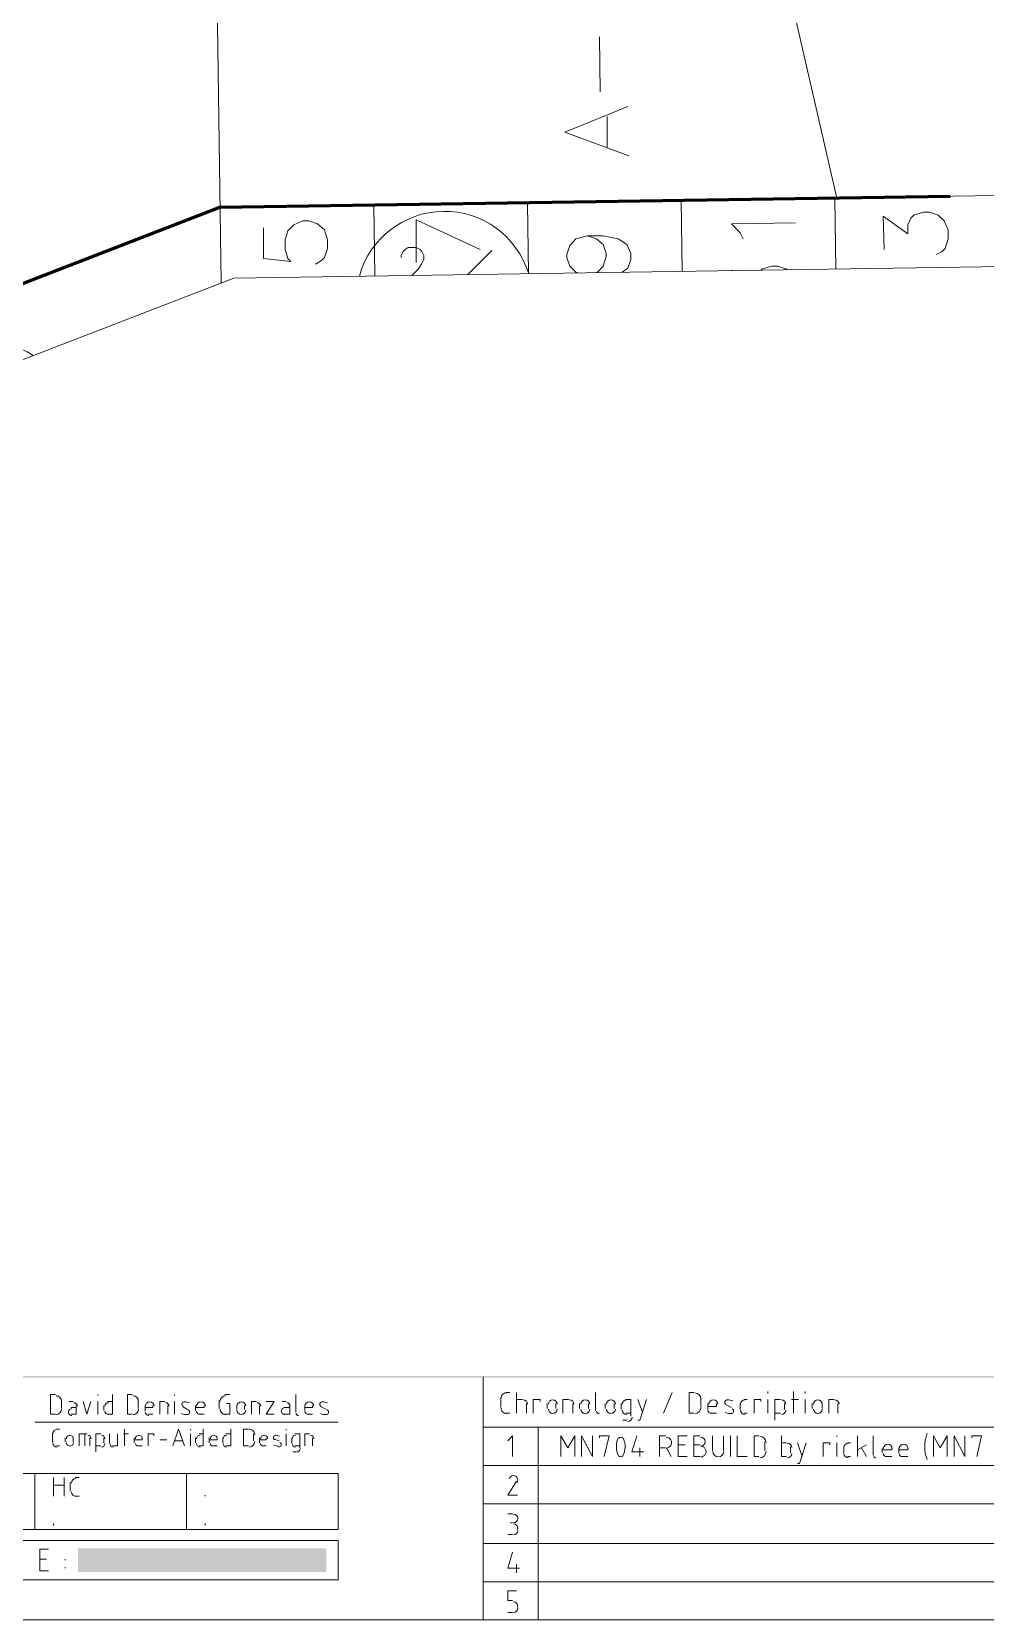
# Model space of a CAD drawing. Header units: millimetres. Extents: x 0.09 to 0.957, y 0.015 to 0.727.
# Drawn here: x 0.6194 to 0.7216, y 0.0151 to 0.1853 of the extents above; entities that cross this region are included whole.
import ezdxf

# ---------------------------------------------------------------- set-up
doc = ezdxf.new("R2010")
doc.units = ezdxf.units.MM
for name, color, linetype in [('PDF_0', 7, 'Continuous'), ('PDF_s48$BOUNDARY-NODE', 3, 'Continuous'), ('PDF_s48$HCOUNT', 1, 'Continuous'), ('PDF_s48$Symbols-EndOfLine', 7, 'Continuous')]:
    doc.layers.add(name, color=color, linetype=linetype)
doc.layers.add('PDF_s48$LOTS', color=254, linetype='Continuous', true_color=0xdcdcdc)
doc.layers.add('PDF_s48$SDU', color=157, linetype='Continuous', true_color=0x396472)

msp = doc.modelspace()

# ---------------------------------------------------------------- linework, layer by layer
at = {"layer": 'PDF_0', "lineweight": 0, "const_width": 0.000105595703125}
msp.add_lwpolyline([(0.9565052685546787, 0.7268272021484308), (0.9565052685546787, 0.0151121630859374), (0.0903037158203117, 0.0151121630859374), (0.0903037158203117, 0.7268272021484308)], close=True, dxfattribs=at)
at = {"layer": 'PDF_0', "lineweight": 9}
for points in [[(0.6175958593749943, 0.7194883007812435), (0.667225839843744, 0.5033338964843704), (0.7941518749999928, 0.5325839062499951), (0.8687024414062419, 0.5623618945312449), (0.9358613085937413, 0.2986894238281223), (0.9430418164062412, 0.2708121582031225), (0.8769389062499918, 0.2540224414062476), (0.8742990136718669, 0.2082995019531231), (0.8273089257812424, 0.1986902929687482), (0.8367069433593673, 0.1618373925781235), (0.6410381054687441, 0.1588807128906235), (0.5803205761718697, 0.1354384667968738)], [(0.6677538183593689, 0.0411415039062496), (0.6677538183593689, 0.0150593652343749)], [(0.6219252832031194, 0.0392407812499996), (0.6213973046874944, 0.0392407812499996), (0.6213973046874944, 0.0371288671874996), (0.6219252832031194, 0.0371288671874996)], [(0.6264658984374943, 0.0391351855468747), (0.6264658984374943, 0.0392407812499996)], [(0.6280498339843693, 0.0392407812499996), (0.6280498339843693, 0.0371288671874996), (0.6275218554687442, 0.0371288671874996)], [(0.6301617480468692, 0.0392407812499996), (0.6296337695312442, 0.0392407812499996), (0.6296337695312442, 0.0371288671874996), (0.6301617480468692, 0.0371288671874996)], [(0.6347023632812442, 0.0391351855468747), (0.6347023632812442, 0.0392407812499996)], [(0.6400877441406191, 0.0392407812499996), (0.6406157226562442, 0.0392407812499996)], [(0.647690634765619, 0.0373400585937497), (0.647690634765619, 0.0392407812499996)], [(0.6701825195312439, 0.0394519726562497), (0.6706049023437438, 0.0394519726562497)], [(0.6713440722656189, 0.0372344628906247), (0.6713440722656189, 0.0394519726562497)], [(0.6797917285156188, 0.0375512499999997), (0.6797917285156188, 0.0394519726562497)], [(0.6870778320312438, 0.0372344628906247), (0.6880281933593687, 0.0394519726562497)], [(0.6903512988281186, 0.0394519726562497), (0.6898233203124936, 0.0394519726562497), (0.6898233203124936, 0.0372344628906247), (0.6903512988281186, 0.0372344628906247)], [(0.6982709765624936, 0.0393463769531246), (0.6982709765624936, 0.0395575683593746)], [(0.7010164648437436, 0.0372344628906247), (0.7010164648437436, 0.0395575683593746)], [(0.7022836132812436, 0.0393463769531246), (0.7022836132812436, 0.0395575683593746)], [(0.6225588574218693, 0.0377624414062496), (0.6225588574218693, 0.0386072070312497)], [(0.6234036230468692, 0.0385016113281247), (0.6238260058593692, 0.0385016113281247)], [(0.6241427929687444, 0.0380792285156246), (0.6241427929687444, 0.0371288671874996), (0.6236148144531193, 0.0371288671874996)], [(0.6236148144531193, 0.0378680371093747), (0.6241427929687444, 0.0378680371093747)], [(0.6248819628906193, 0.0385016113281247), (0.6253043457031193, 0.0371288671874996), (0.6257267285156193, 0.0385016113281247)], [(0.6264658984374943, 0.0371288671874996), (0.6264658984374943, 0.0385016113281247)], [(0.6270994726562443, 0.0375512499999997), (0.6270994726562443, 0.0380792285156246)], [(0.6275218554687442, 0.0385016113281247), (0.6280498339843693, 0.0385016113281247)], [(0.6307953222656192, 0.0377624414062496), (0.6307953222656192, 0.0386072070312497)], [(0.6315344921874942, 0.0374456542968746), (0.6315344921874942, 0.0380792285156246)], [(0.6323792578124942, 0.0380792285156246), (0.6323792578124942, 0.0378680371093747), (0.6315344921874942, 0.0378680371093747)], [(0.6331184277343693, 0.0371288671874996), (0.6331184277343693, 0.0385016113281247), (0.6336464062499942, 0.0385016113281247)], [(0.6339631933593691, 0.0380792285156246), (0.6339631933593691, 0.0371288671874996)], [(0.6347023632812442, 0.0371288671874996), (0.6347023632812442, 0.0385016113281247)], [(0.6355471289062442, 0.0379736328124997), (0.6360751074218692, 0.0376568457031247)], [(0.6369198730468691, 0.0375512499999997), (0.6369198730468691, 0.0380792285156246)], [(0.6378702343749941, 0.0380792285156246), (0.6378702343749941, 0.0378680371093747), (0.6369198730468691, 0.0378680371093747)], [(0.6394541699218692, 0.0377624414062496), (0.6394541699218692, 0.0386072070312497)], [(0.6402989355468691, 0.0382904199218747), (0.6406157226562442, 0.0382904199218747), (0.6406157226562442, 0.0371288671874996), (0.6400877441406191, 0.0371288671874996)], [(0.6413548925781191, 0.0376568457031247), (0.6413548925781191, 0.0380792285156246)], [(0.6421996582031192, 0.0380792285156246), (0.6421996582031192, 0.0376568457031247)], [(0.642938828124994, 0.0371288671874996), (0.642938828124994, 0.0385016113281247), (0.6434668066406191, 0.0385016113281247)], [(0.643783593749994, 0.0380792285156246), (0.643783593749994, 0.0371288671874996)], [(0.6445227636718692, 0.0385016113281247), (0.645367529296869, 0.0385016113281247), (0.6445227636718692, 0.0371288671874996), (0.645367529296869, 0.0371288671874996)], [(0.646212294921869, 0.0385016113281247), (0.646634677734369, 0.0385016113281247)], [(0.6470570605468691, 0.0380792285156246), (0.6470570605468691, 0.0371288671874996), (0.6464234863281191, 0.0371288671874996)], [(0.6464234863281191, 0.0378680371093747), (0.6470570605468691, 0.0378680371093747)], [(0.648640996093744, 0.0375512499999997), (0.648640996093744, 0.0380792285156246)], [(0.6494857617187441, 0.0380792285156246), (0.6494857617187441, 0.0378680371093747), (0.648640996093744, 0.0378680371093747)], [(0.650330527343744, 0.0379736328124997), (0.650964101562494, 0.0376568457031247)], [(0.6696545410156189, 0.0378680371093747), (0.6696545410156189, 0.0389239941406247)], [(0.6713440722656189, 0.0387128027343746), (0.6719776464843689, 0.0387128027343746)], [(0.6724000292968688, 0.0382904199218747), (0.6724000292968688, 0.0372344628906247)], [(0.6731391992187438, 0.0372344628906247), (0.6731391992187438, 0.0387128027343746), (0.6738783691406188, 0.0387128027343746), (0.6738783691406188, 0.0385016113281247)], [(0.6746175390624938, 0.0377624414062496), (0.6746175390624938, 0.0382904199218747)], [(0.6755679003906188, 0.0382904199218747), (0.6755679003906188, 0.0377624414062496)], [(0.6763070703124939, 0.0372344628906247), (0.6763070703124939, 0.0387128027343746), (0.6769406445312438, 0.0387128027343746)], [(0.6773630273437438, 0.0382904199218747), (0.6773630273437438, 0.0372344628906247)], [(0.6781021972656188, 0.0377624414062496), (0.6781021972656188, 0.0382904199218747)], [(0.6790525585937438, 0.0382904199218747), (0.6790525585937438, 0.0377624414062496)], [(0.6808476855468687, 0.0377624414062496), (0.6808476855468687, 0.0382904199218747)], [(0.6817980468749937, 0.0382904199218747), (0.6817980468749937, 0.0377624414062496)], [(0.6825372167968689, 0.0382904199218747), (0.6825372167968689, 0.0376568457031247)], [(0.6835931738281187, 0.0369176757812497), (0.6835931738281187, 0.0387128027343746), (0.6830651953124938, 0.0387128027343746)], [(0.6843323437499939, 0.0364952929687497), (0.6845435351562437, 0.0364952929687497), (0.6852827050781187, 0.0387128027343746)], [(0.6843323437499939, 0.0387128027343746), (0.6848603222656187, 0.0372344628906247)], [(0.6910904687499937, 0.0379736328124997), (0.6910904687499937, 0.0388183984374997)], [(0.6918296386718688, 0.0376568457031247), (0.6918296386718688, 0.0382904199218747)], [(0.6927799999999937, 0.0382904199218747), (0.6927799999999937, 0.0379736328124997), (0.6918296386718688, 0.0379736328124997)], [(0.6937303613281186, 0.0381848242187497), (0.6943639355468686, 0.0378680371093747)], [(0.6953142968749936, 0.0376568457031247), (0.6953142968749936, 0.0382904199218747)], [(0.6957366796874938, 0.0387128027343746), (0.6960534667968687, 0.0387128027343746)], [(0.6967926367187437, 0.0372344628906247), (0.6967926367187437, 0.0387128027343746), (0.6975318066406186, 0.0387128027343746), (0.6975318066406186, 0.0385016113281247)], [(0.6982709765624936, 0.0372344628906247), (0.6982709765624936, 0.0387128027343746)], [(0.6990101464843687, 0.0364952929687497), (0.6990101464843687, 0.0387128027343746), (0.6996437207031186, 0.0387128027343746)], [(0.7000661035156187, 0.0382904199218747), (0.7000661035156187, 0.0376568457031247)], [(0.7008052734374935, 0.0387128027343746), (0.7015444433593685, 0.0387128027343746)], [(0.7022836132812436, 0.0372344628906247), (0.7022836132812436, 0.0387128027343746)], [(0.7030227832031186, 0.0377624414062496), (0.7030227832031186, 0.0382904199218747)], [(0.7040787402343686, 0.0382904199218747), (0.7040787402343686, 0.0377624414062496)], [(0.7048179101562435, 0.0372344628906247), (0.7048179101562435, 0.0387128027343746), (0.7053458886718686, 0.0387128027343746)], [(0.7057682714843685, 0.0382904199218747), (0.7057682714843685, 0.0372344628906247)], [(0.6323792578124942, 0.0371288671874996), (0.6318512792968694, 0.0371288671874996)], [(0.6378702343749941, 0.0371288671874996), (0.6373422558593691, 0.0371288671874996)], [(0.6494857617187441, 0.0371288671874996), (0.6489577832031191, 0.0371288671874996)], [(0.6706049023437438, 0.0372344628906247), (0.6701825195312439, 0.0372344628906247)], [(0.6827484082031187, 0.0364952929687497), (0.6831707910156188, 0.0364952929687497)], [(0.6830651953124938, 0.0372344628906247), (0.6835931738281187, 0.0372344628906247)], [(0.6927799999999937, 0.0372344628906247), (0.6921464257812437, 0.0372344628906247)], [(0.6960534667968687, 0.0372344628906247), (0.6957366796874938, 0.0372344628906247)], [(0.6996437207031186, 0.0372344628906247), (0.6990101464843687, 0.0372344628906247)], [(0.6216084960937442, 0.0341721874999997), (0.6216084960937442, 0.0351225488281247)], [(0.6220308789062443, 0.0355449316406247), (0.6223476660156193, 0.0355449316406247)], [(0.6229812402343694, 0.0341721874999997), (0.6229812402343694, 0.0345945703124997)], [(0.6238260058593692, 0.0345945703124997), (0.6238260058593692, 0.0341721874999997)], [(0.6244595800781193, 0.0337498046874997), (0.6244595800781193, 0.0350169531249997), (0.6253043457031193, 0.0350169531249997)], [(0.6250931542968693, 0.0337498046874997), (0.6250931542968693, 0.0350169531249997)], [(0.6256211328124942, 0.0345945703124997), (0.6256211328124942, 0.0337498046874997)], [(0.6262547070312442, 0.0331162304687497), (0.6262547070312442, 0.0350169531249997), (0.6267826855468693, 0.0350169531249997)], [(0.6270994726562443, 0.0345945703124997), (0.6270994726562443, 0.0340665917968747)], [(0.6277330468749942, 0.0350169531249997), (0.6277330468749942, 0.0340665917968747)], [(0.6280498339843693, 0.0337498046874997), (0.6285778124999943, 0.0337498046874997), (0.6285778124999943, 0.0350169531249997)], [(0.6292113867187443, 0.0350169531249997), (0.6297393652343694, 0.0350169531249997)], [(0.6293169824218693, 0.0337498046874997), (0.6293169824218693, 0.0355449316406247)], [(0.6303729394531193, 0.0340665917968747), (0.6303729394531193, 0.0345945703124997)], [(0.6312177050781191, 0.0345945703124997), (0.6312177050781191, 0.0343833789062497), (0.6303729394531193, 0.0343833789062497)], [(0.6318512792968694, 0.0337498046874997), (0.6318512792968694, 0.0350169531249997), (0.6324848535156193, 0.0350169531249997), (0.6324848535156193, 0.0348057617187497)], [(0.6331184277343693, 0.0343833789062497), (0.6338575976562442, 0.0343833789062497)], [(0.6344911718749942, 0.0337498046874997), (0.6351247460937443, 0.0355449316406247), (0.6357583203124941, 0.0337498046874997)], [(0.6355471289062442, 0.0342777832031247), (0.6347023632812442, 0.0342777832031247)], [(0.6363918945312442, 0.0354393359374997), (0.6363918945312442, 0.0355449316406247)], [(0.6363918945312442, 0.0337498046874997), (0.6363918945312442, 0.0350169531249997)], [(0.6369198730468691, 0.0340665917968747), (0.6369198730468691, 0.0345945703124997)], [(0.6377646386718692, 0.0355449316406247), (0.6377646386718692, 0.0337498046874997), (0.6373422558593691, 0.0337498046874997)], [(0.6373422558593691, 0.0350169531249997), (0.6377646386718692, 0.0350169531249997)], [(0.6383982128906192, 0.0340665917968747), (0.6383982128906192, 0.0345945703124997)], [(0.6392429785156191, 0.0345945703124997), (0.6392429785156191, 0.0343833789062497), (0.6383982128906192, 0.0343833789062497)], [(0.6398765527343692, 0.0340665917968747), (0.6398765527343692, 0.0345945703124997)], [(0.6407213183593691, 0.0355449316406247), (0.6407213183593691, 0.0337498046874997), (0.6401933398437442, 0.0337498046874997)], [(0.6401933398437442, 0.0350169531249997), (0.6407213183593691, 0.0350169531249997)], [(0.6426220410156191, 0.0355449316406247), (0.6420940624999942, 0.0355449316406247), (0.6420940624999942, 0.0337498046874997), (0.6426220410156191, 0.0337498046874997)], [(0.6431500195312441, 0.0342777832031247), (0.6431500195312441, 0.0350169531249997)], [(0.643783593749994, 0.0340665917968747), (0.643783593749994, 0.0345945703124997)], [(0.6445227636718692, 0.0345945703124997), (0.6445227636718692, 0.0343833789062497), (0.643783593749994, 0.0343833789062497)], [(0.6452619335937441, 0.0344889746093747), (0.645895507812494, 0.0342777832031247)], [(0.646634677734369, 0.0354393359374997), (0.646634677734369, 0.0355449316406247)], [(0.646634677734369, 0.0337498046874997), (0.646634677734369, 0.0350169531249997)], [(0.6472682519531191, 0.0345945703124997), (0.6472682519531191, 0.0340665917968747)], [(0.648113017578119, 0.0335386132812498), (0.648113017578119, 0.0350169531249997), (0.6475850390624941, 0.0350169531249997)], [(0.648640996093744, 0.0337498046874997), (0.648640996093744, 0.0350169531249997), (0.6491689746093691, 0.0350169531249997)], [(0.6494857617187441, 0.0345945703124997), (0.6494857617187441, 0.0337498046874997)], [(0.6709216894531189, 0.0325882519531247), (0.6709216894531189, 0.0348057617187497), (0.6703937109374938, 0.0342777832031247)], [(0.6760958789062438, 0.0325882519531247), (0.6760958789062438, 0.0348057617187497), (0.6768350488281188, 0.0335386132812498), (0.6775742187499939, 0.0348057617187497), (0.6775742187499939, 0.0325882519531247)], [(0.6783133886718689, 0.0325882519531247), (0.6783133886718689, 0.0348057617187497), (0.6794749414062438, 0.0325882519531247), (0.6794749414062438, 0.0348057617187497)], [(0.6807420898437437, 0.0325882519531247), (0.6812700683593688, 0.0348057617187497), (0.6802141113281187, 0.0348057617187497), (0.6802141113281187, 0.0345945703124997)], [(0.6842267480468687, 0.0348057617187497), (0.6836987695312438, 0.0331162304687497), (0.6849659179687438, 0.0331162304687497)], [(0.6866554492187437, 0.0325882519531247), (0.6866554492187437, 0.0348057617187497), (0.6872890234374937, 0.0348057617187497)], [(0.6896121289062437, 0.0325882519531247), (0.6886617675781187, 0.0325882519531247), (0.6886617675781187, 0.0348057617187497), (0.6896121289062437, 0.0348057617187497)], [(0.6909848730468687, 0.0348057617187497), (0.6903512988281186, 0.0348057617187497), (0.6903512988281186, 0.0325882519531247), (0.6909848730468687, 0.0325882519531247)], [(0.6923576171874937, 0.0348057617187497), (0.6923576171874937, 0.0332218261718748)], [(0.6935191699218687, 0.0332218261718748), (0.6935191699218687, 0.0348057617187497)], [(0.6942583398437437, 0.0325882519531247), (0.6942583398437437, 0.0348057617187497)], [(0.6949975097656186, 0.0348057617187497), (0.6949975097656186, 0.0325882519531247), (0.6960534667968687, 0.0325882519531247)], [(0.6973206152343687, 0.0348057617187497), (0.6967926367187437, 0.0348057617187497), (0.6967926367187437, 0.0325882519531247), (0.6973206152343687, 0.0325882519531247)], [(0.6979541894531187, 0.0332218261718748), (0.6979541894531187, 0.0341721874999997)], [(0.6997493164062436, 0.0348057617187497), (0.6997493164062436, 0.0325882519531247), (0.7002772949218686, 0.0325882519531247)], [(0.7002772949218686, 0.0340665917968747), (0.6997493164062436, 0.0340665917968747)], [(0.7014388476562436, 0.0318490820312497), (0.7016500390624936, 0.0318490820312497), (0.7023892089843686, 0.0340665917968747)], [(0.7014388476562436, 0.0340665917968747), (0.7019668261718686, 0.0325882519531247)], [(0.7041843359374936, 0.0325882519531247), (0.7041843359374936, 0.0340665917968747), (0.7049235058593685, 0.0340665917968747), (0.7049235058593685, 0.0338554003906247)], [(0.7056626757812436, 0.0347001660156247), (0.7056626757812436, 0.0348057617187497)], [(0.7056626757812436, 0.0325882519531247), (0.7056626757812436, 0.0340665917968747)], [(0.7068242285156185, 0.0340665917968747), (0.7071410156249937, 0.0340665917968747)], [(0.7078801855468685, 0.0325882519531247), (0.7078801855468685, 0.0348057617187497)], [(0.7095697167968684, 0.0327994433593747), (0.7095697167968684, 0.0348057617187497)], [(0.7160110546874935, 0.0325882519531247), (0.7160110546874935, 0.0348057617187497), (0.7167502246093685, 0.0335386132812498), (0.7174893945312434, 0.0348057617187497), (0.7174893945312434, 0.0325882519531247)], [(0.7182285644531184, 0.0325882519531247), (0.7182285644531184, 0.0348057617187497), (0.7193901171874933, 0.0325882519531247), (0.7193901171874933, 0.0348057617187497)], [(0.7206572656249933, 0.0325882519531247), (0.7211852441406184, 0.0348057617187497), (0.7201292871093684, 0.0348057617187497), (0.7201292871093684, 0.0345945703124997)], [(0.6223476660156193, 0.0337498046874997), (0.6220308789062443, 0.0337498046874997)], [(0.6267826855468693, 0.0337498046874997), (0.6262547070312442, 0.0337498046874997)], [(0.6312177050781191, 0.0337498046874997), (0.6306897265624942, 0.0337498046874997)], [(0.6392429785156191, 0.0337498046874997), (0.6387149999999941, 0.0337498046874997)], [(0.6445227636718692, 0.0337498046874997), (0.644100380859369, 0.0337498046874997)], [(0.6473738476562441, 0.0331162304687497), (0.647690634765619, 0.0331162304687497)], [(0.6475850390624941, 0.0337498046874997), (0.648113017578119, 0.0337498046874997)], [(0.6845435351562437, 0.0335386132812498), (0.6845435351562437, 0.0325882519531247)], [(0.6872890234374937, 0.0335386132812498), (0.6866554492187437, 0.0335386132812498)], [(0.6873946191406187, 0.0335386132812498), (0.6879225976562438, 0.0325882519531247)], [(0.6894009374999936, 0.0338554003906247), (0.6886617675781187, 0.0338554003906247)], [(0.6909848730468687, 0.0338554003906247), (0.6903512988281186, 0.0338554003906247)], [(0.7006996777343686, 0.0330106347656247), (0.7006996777343686, 0.0336442089843747)], [(0.7064018457031186, 0.0330106347656247), (0.7064018457031186, 0.0336442089843747)], [(0.7071410156249937, 0.0325882519531247), (0.7068242285156185, 0.0325882519531247)], [(0.7088305468749935, 0.0338554003906247), (0.7078801855468685, 0.0333274218749997)], [(0.7083025683593684, 0.0335386132812498), (0.7088305468749935, 0.0325882519531247)], [(0.7105200781249935, 0.0330106347656247), (0.7105200781249935, 0.0335386132812498)], [(0.7115760351562435, 0.0335386132812498), (0.7115760351562435, 0.0333274218749997), (0.7105200781249935, 0.0333274218749997)], [(0.7115760351562435, 0.0325882519531247), (0.7109424609374936, 0.0325882519531247)], [(0.7123152050781184, 0.0330106347656247), (0.7123152050781184, 0.0335386132812498)], [(0.7132655664062435, 0.0335386132812498), (0.7132655664062435, 0.0333274218749997), (0.7123152050781184, 0.0333274218749997)], [(0.7132655664062435, 0.0325882519531247), (0.7126319921874935, 0.0325882519531247)], [(0.6217140917968694, 0.0283644238281248), (0.6217140917968694, 0.0303707421874997)], [(0.6217140917968694, 0.0295259765624998), (0.6228756445312442, 0.0295259765624998)], [(0.6228756445312442, 0.0303707421874997), (0.6228756445312442, 0.0283644238281248)], [(0.6235092187499943, 0.0288924023437497), (0.6235092187499943, 0.0298427636718748)], [(0.6240371972656193, 0.0303707421874997), (0.6244595800781193, 0.0303707421874997)], [(0.6713440722656189, 0.0299483593749997), (0.6703937109374938, 0.0284700195312497), (0.671449667968744, 0.0284700195312497)], [(0.6244595800781193, 0.0283644238281248), (0.6240371972656193, 0.0283644238281248)], [(0.6379758300781191, 0.0283644238281248), (0.6379758300781191, 0.0284700195312497)], [(0.6703937109374938, 0.0264637011718748), (0.6709216894531189, 0.0264637011718748)], [(0.6217140917968694, 0.0251965527343748), (0.6217140917968694, 0.0254077441406248)], [(0.6379758300781191, 0.0251965527343748), (0.6379758300781191, 0.0254077441406248)], [(0.6709216894531189, 0.0242461914062497), (0.6703937109374938, 0.0242461914062497)], [(0.6709216894531189, 0.0255133398437498), (0.6707104980468688, 0.0255133398437498)], [(0.671449667968744, 0.0249853613281248), (0.671449667968744, 0.0247741699218748)], [(0.6211861132812443, 0.0203391503906249), (0.6202357519531194, 0.0203391503906249), (0.6202357519531194, 0.0226622558593748), (0.6211861132812443, 0.0226622558593748)], [(0.6709216894531189, 0.0223454687499998), (0.6703937109374938, 0.0206559374999998), (0.6716608593749939, 0.0206559374999998)], [(0.6209749218749943, 0.0216062988281248), (0.6202357519531194, 0.0216062988281248)], [(0.6229812402343694, 0.0215007031249999), (0.6229812402343694, 0.0216062988281248)], [(0.6229812402343694, 0.0206559374999998), (0.6229812402343694, 0.0207615332031248)], [(0.6713440722656189, 0.0210783203124998), (0.6713440722656189, 0.0201279589843748)], [(0.6709216894531189, 0.0171712792968749), (0.6703937109374938, 0.0171712792968749), (0.6703937109374938, 0.0182272363281249), (0.6713440722656189, 0.0182272363281249)], [(0.6703937109374938, 0.0159041308593748), (0.6709216894531189, 0.0159041308593748)], [(0.671449667968744, 0.0164321093749999), (0.671449667968744, 0.0166433007812499)]]:
    msp.add_lwpolyline(points, dxfattribs=at)
for points in [[(0.6354471701660099, 0.0372167921114255, 0.1417286365011133), (0.6360488555383732, 0.037100841693652, 0.7874135728414409), (0.6361646434108034, 0.0376008575233118)], [(0.63629399927392, 0.0383570262721677, 0.0944757835953129), (0.6357727672677675, 0.0384728658144506, 0.7874125607149943), (0.6355972255518652, 0.0379811768109528)], [(0.6510779885317323, 0.0383570262721677, 0.09447578359568), (0.65055675652558, 0.0384728658144531, 0.7874125607626526), (0.6503812148096652, 0.0379811768110299)], [(0.6503367551269471, 0.0372167921114255, 0.1417286365016177), (0.6509384404993105, 0.037100841693652, 0.7874135728412925), (0.6510542283717468, 0.0376008575232788)], [(0.6945214034837827, 0.0385595883975583, 0.0944760187941391), (0.6939615614647398, 0.0386840097026351, 0.7874125607303416), (0.6937828212549869, 0.0381924219281579)], [(0.6936913461413999, 0.0373334857800778, 0.1417289495022777), (0.6943400469446227, 0.037206437396777, 0.7874135728573155), (0.6944558348170619, 0.0377064532264203)], [(0.6822811316725231, 0.0346445150025387, 0.2519645520251462), (0.6822811316725246, 0.0326931021849615, 0.5039572959605719), (0.6827226055867723, 0.0326669346566313, 0.2519645520242358), (0.6827396984055896, 0.0346445150025388)], [(0.6910639892578061, 0.0325600537109373, 1.000000902269812), (0.6910639892577946, 0.0337216053972923, 0.9999996089973902), (0.6910639892577927, 0.0346719681450278)], [(0.6714030102247986, 0.0298266407269529, 0.5905491666712231), (0.6710044645863219, 0.0305535530996091, 0.3385633861423906), (0.6705425953166008, 0.0302071485074201)]]:
    msp.add_lwpolyline(points, format="xyb", dxfattribs=at)
at = {"layer": 'PDF_0', "color": 8, "lineweight": 0, "true_color": 0x808080}
for points in [[(0.6197077734374944, 0.0362841015624996), (0.652231249999994, 0.0362841015624996)], [(0.6677538183593689, 0.0357561230468747), (0.8122087402343675, 0.0357561230468747)], [(0.6736671777343688, 0.0357561230468747), (0.6736671777343688, 0.0150593652343749)], [(0.6677538183593689, 0.0316378906249997), (0.8122087402343675, 0.0316378906249997)], [(0.6677538183593689, 0.0275196582031248), (0.8122087402343675, 0.0275196582031248)], [(0.6677538183593689, 0.0232958300781248), (0.8122087402343675, 0.0232958300781248)], [(0.6677538183593689, 0.0191775976562498), (0.8122087402343675, 0.0191775976562498)]]:
    msp.add_lwpolyline(points, dxfattribs=at)
at = {"layer": 'PDF_0', "color": 254, "lineweight": 0, "true_color": 0xdcdcdc}
for points in [[(0.5709225585937449, 0.0247741699218748), (0.652231249999994, 0.0247741699218748), (0.652231249999994, 0.0307931249999998), (0.5709225585937449, 0.0307931249999998)], [(0.5709225585937449, 0.0236126171874998), (0.652231249999994, 0.0236126171874998), (0.652231249999994, 0.0193887890624999), (0.5709225585937449, 0.0193887890624999)]]:
    msp.add_lwpolyline(points, close=True, dxfattribs=at)
for points in [[(0.6197077734374944, 0.0247741699218748), (0.6197077734374944, 0.0307931249999998)], [(0.6359695117187442, 0.0247741699218748), (0.6359695117187442, 0.0307931249999998)]]:
    msp.add_lwpolyline(points, dxfattribs=at)
at = {"layer": 'PDF_0', "lineweight": 9}
for centre, radius, start, end in [((0.6702608295540957, 0.0388432134146414), 0.000580775843171, 89.999948303092, 180.0000516962727), ((0.6904304149209092, 0.0387376170693544), 0.0006863721884595, 0, 89.99999013753624), ((0.6220016069693277, 0.0385264263052714), 0.0005807758431669, 0, 90.00005169667799), ((0.6220016069693245, 0.0376816059212895), 0.0005807758431651, 269.9999483036397, 359.999948303142), ((0.6236911909498685, 0.0373648197923006), 0.0003695845045744, 89.99992924917474, 270.0000707477788), ((0.6239023832688626, 0.0379983940110546), 0.0003695845045694, 359.9999292504742, 90.00007074967203), ((0.6275983930983007, 0.037998394011064), 0.000369584504561, 89.99992924836582, 180.0000707509758), ((0.6275983930983063, 0.0374704145826926), 0.0003695845045623, 179.9999292501536, 270.0000707507736), ((0.6302383940786973, 0.0385264263052669), 0.0005807758431721, 0, 90.0000516961632), ((0.6302383940786898, 0.0376816059213043), 0.0005807758431799, 269.9999483045815, 359.9999483046), ((0.6320335740329487, 0.0379983933688932), 0.000475180849858, 0, 179.9999775973611), ((0.6337232133469884, 0.0379983940110548), 0.0003695845045686, 359.9999292504473, 90.00007074979258), ((0.6374191694655027, 0.0374704145826964), 0.0003695845045714, 179.9999292507334, 270.0000707493623), ((0.6375248191501343, 0.0379983933688935), 0.0004751808498599, 0, 179.9999775967127), ((0.6401648188119172, 0.0385264263052623), 0.0005807758431751, 89.99994830394633, 180.000051695866), ((0.6401648188119102, 0.0376816059212944), 0.0005807758431662, 179.9999483036232, 270.0000516967437), ((0.6418544041110694, 0.0379983933688832), 0.0004751808498623, 0, 179.9999775970716), ((0.6418544044826703, 0.0375760109279903), 0.0004751808498637, 180.0000224035399, 359.9999775963663), ((0.6435439897141688, 0.037998394011052), 0.0003695845045755, 359.9999292508819, 90.00007074872545), ((0.646500829621742, 0.0374704154954281), 0.0003695845045718, 89.9999292489854, 270.0000707511179), ((0.6467120219407407, 0.0379983940110583), 0.0003695845045662, 359.9999292498944, 90.00007075017125), ((0.6490351802076897, 0.0374704145826878), 0.000369584504571, 179.9999292494092, 270.0000707494311), ((0.6491408298923264, 0.0379983933689034), 0.0004751808498554, 0, 179.9999775970197), ((0.6702608295541067, 0.0377872016244242), 0.0005807758431755, 179.9999483041038, 270.0000516958237), ((0.6720560105563979, 0.0382095847751516), 0.0004751808498461, 0, 89.9999775988094), ((0.6752239890720082, 0.0382095847751384), 0.0004751808498606, 0, 179.9999775972264), ((0.6752239894435896, 0.0376816066310968), 0.0004751808498458, 180.0000224013161, 359.9999775963077), ((0.6770191697360745, 0.0382095847751459), 0.0004751808498568, 0, 89.99997759752424), ((0.67870880840795, 0.0382095847751442), 0.0004751808498562, 0, 179.999977597141), ((0.6787088087795436, 0.0376816066311079), 0.0004751808498625, 180.0000224026472, 359.999977598509), ((0.6801872024018873, 0.0374704152925147), 0.0002639895112686, 180.0000550088516, 269.9999449903863), ((0.6814544041110738, 0.038209584775138), 0.0004751808498576, 0, 179.9999775978924), ((0.6814544044826726, 0.037681606631114), 0.0004751808498662, 180.0000224033935, 359.9999775971352), ((0.6831439894436021, 0.0382095847751479), 0.0004751808498518, 90.00002240267654, 179.9999775981225), ((0.6831439894436057, 0.0375760109279884), 0.000475180849862, 180.0000224033049, 269.9999775968951), ((0.6904304149209048, 0.0378927979697162), 0.0006863721884665, 270.0000098628345, 359.9999901369489), ((0.6922255952467364, 0.0375760102857995), 0.0003695845045555, 179.9999292473406, 270.0000707518235), ((0.6924367869235712, 0.0382095847751452), 0.0004751808498599, 0, 179.9999775979091), ((0.6958160109279752, 0.0382095847751424), 0.0004751808498574, 90.00002240244898, 179.9999775974573), ((0.6958160109279735, 0.0375760109279815), 0.0004751808498549, 180.0000224024815, 269.9999775977518), ((0.6997232127048303, 0.0382095847751456), 0.0004751808498508, 0, 89.99997759824713), ((0.6997232127048321, 0.0375760109279782), 0.0004751808498535, 270.0000224015387, 359.9999775979191), ((0.703630414853254, 0.038209584775132), 0.0004751808498647, 0, 179.9999775964843), ((0.7036304152248527, 0.0376816066311081), 0.0004751808498591, 180.0000224026815, 359.9999775991658), ((0.7054255955173201, 0.0382095847751395), 0.0004751808498609, 0, 89.99997759702896), ((0.6319279780592407, 0.0373648188795583), 0.0003695845045592, 179.9999292487057, 270.0000707512555), ((0.6479791701753106, 0.0372591701753193), 0.0002639895112542, 180.0000550071423, 269.9999449935187), ((0.6832495847751413, 0.0368367872951655), 0.0004751808498533, 270.0000224019536, 359.9999775979443), ((0.6221072023342215, 0.0350416062595246), 0.0004751808498501, 90.0000224019269, 179.9999775983325), ((0.6221072023342274, 0.034091191592047), 0.0004751808498581, 180.0000224028413, 269.9999775973636), ((0.6234799995436306, 0.0340911909498767), 0.0003695845045742, 179.9999292496039, 7.07500787556e-05), ((0.6234800004563629, 0.0345135746751162), 0.0003695845045692, 359.9999292506129, 180.0000707507284), ((0.6253808305344914, 0.0345135746751244), 0.0003695845045658, 359.9999292493436, 90.00007075024006), ((0.6268591703782456, 0.0345135746751124), 0.0003695845045614, 359.9999292512024, 90.00007075091129), ((0.6308720219407423, 0.0345135746751151), 0.0003695845045647, 359.9999292507851, 180.0000707484167), ((0.6374191694655104, 0.0345135746751104), 0.0003695845045771, 89.9999292518253, 180.0000707484801), ((0.6388976176438615, 0.034513574675121), 0.0003695845045704, 359.9999292498783, 180.000070748961), ((0.6402704145826882, 0.0345135746751175), 0.00036958450457, 89.9999292503279, 180.0000707495774), ((0.6426991704458856, 0.0349360112661977), 0.0005807758431711, 0, 90.00005169626179), ((0.6426991704458787, 0.0341967865853599), 0.0005807758431729, 269.9999483044282, 359.9999483039128), ((0.6442832133469879, 0.0345135746751233), 0.000369584504569, 359.9999292495157, 180.0000707486071), ((0.645550414591602, 0.0346191709415508), 0.00026398796087, 87.03912908024603, 239.9084878376744), ((0.6454448191631956, 0.0336688043571754), 0.0012143545301364, 66.67611008154915, 88.26416806625214), ((0.6458672030475733, 0.0338799991263063), 0.000263987942352, 270.5271652710365, 63.39666721141569), ((0.6476623823561227, 0.0345135746751216), 0.0003695845045658, 89.99992924986321, 180.0000707502217), ((0.6492464262376211, 0.0345135746751209), 0.0003695845045608, 359.9999292498879, 90.00007075101455), ((0.6825104144080556, 0.0344079767377666), 0.0002639910356808, 36.50769400964659, 143.4923059807575), ((0.6873679790396326, 0.0340911908822393), 0.0005807758431773, 269.999948304012, 90.00005169564842), ((0.6973999998818471, 0.0340911912881005), 0.000686372188459, 0, 89.99999013757332), ((0.7191496577181351, 0.0336688085937495), 0.0040615182016988, 160.0082122115044, 199.9917877884918), ((0.6268591703782344, 0.0339855952467578), 0.0003695845045709, 269.9999292508442, 7.07494321528e-05), ((0.6281264253248721, 0.0339855952467456), 0.0003695845045656, 179.9999292486724, 270.0000707502573), ((0.6307664260346929, 0.0339855959565671), 0.0002639895112613, 180.0000550066574, 269.9999449919766), ((0.6374191694655122, 0.0339855952467693), 0.000369584504581, 179.9999292523449, 270.0000707478821), ((0.6387920217378033, 0.0339855959565547), 0.0002639895112467, 180.0000550039706, 269.9999449951332), ((0.6402704145826902, 0.0339855952467622), 0.0003695845045714, 179.9999292512476, 270.0000707493623), ((0.6441776174409296, 0.0339855959565537), 0.0002639895112481, 180.0000550037583, 269.999944994844), ((0.6457616054162522, 0.0347248146128498), 0.0010031542997818, 243.5612994874593, 275.8283087043526), ((0.6476623823561244, 0.0339855952467581), 0.0003695845045682, 179.9999292506033, 270.0000707498614), ((0.6477679789719998, 0.0334576167311218), 0.0003695845045599, 269.9999292484174, 7.07511501385e-05), ((0.6929648188119151, 0.0331408295541072), 0.0005807758431716, 179.9999483036437, 359.9999483034665), ((0.697399999881839, 0.0331408301962747), 0.0006863721884624, 270.0000098631032, 359.999990137286), ((0.7003567869235687, 0.0335632127048292), 0.0004751808498625, 0, 89.99997759684155), ((0.700356786923572, 0.0329295851467322), 0.0004751808498575, 270.0000224027569, 359.9999775974398), ((0.7069039894435971, 0.0335632127048369), 0.0004751808498503, 90.00002240210092, 179.9999775983065), ((0.7069039894435936, 0.0329295851467244), 0.0004751808498501, 180.0000224016215, 269.9999775983275), ((0.709860830331555, 0.0327183938081193), 0.0002639895112491, 180.0000550044149, 269.9999449946272), ((0.7111279783298269, 0.0334576170017115), 0.0004751808498541, 0, 179.9999775969511), ((0.711022382356124, 0.0329295845045707), 0.0003695845045684, 179.9999292506097, 270.000070749827), ((0.7128176170017025, 0.0334576170017099), 0.0004751808498536, 0, 179.9999775977702), ((0.712712021028006, 0.0329295845045766), 0.0003695845045754, 179.9999292515251, 270.0000707487427), ((0.6241135744045384, 0.0297616062595152), 0.0004751808498596, 90.00002240244898, 179.9999775971846), ((0.6241135744045423, 0.0288111915920508), 0.0004751808498606, 180.0000224032843, 269.9999775970691), ((0.6709999998141982, 0.0259600001857987), 0.0004751808498614, 270.0000224026497, 89.99997759660057), ((0.6709999998141962, 0.0249039890720162), 0.0004751808498601, 0, 89.99997759712265), ((0.6709999998141979, 0.0246927980373554), 0.0004751808498556, 270.0000224026765, 359.9999775976636), ((0.6709999998141994, 0.0165616062595189), 0.000475180849857, 0, 89.99997759749749), ((0.670999999814201, 0.0163504152248555), 0.0004751808498557, 270.0000224023018, 359.999977597651)]:
    msp.add_arc(centre, radius, start, end, dxfattribs=at)
at = {"layer": 'PDF_0', "transparency": 33554559}
for points in [[(0.9565580664062412, 0.0410359082031247), (0.9565580664062412, 0.0412470996093747), (0.0902509179687492, 0.0410359082031247)], [(0.9565580664062412, 0.0412470996093747), (0.0902509179687492, 0.0410359082031247), (0.0902509179687492, 0.0412470996093747)]]:
    msp.add_solid(points, dxfattribs=at)
at = {"layer": 'PDF_0', "color": 61, "true_color": 0xdfff7f, "transparency": 33554559}
for points in [[(0.6243539843749942, 0.0227678515624998), (0.6243539843749942, 0.0202335546874998), (0.650964101562494, 0.0227678515624998)], [(0.6243539843749942, 0.0202335546874998), (0.650964101562494, 0.0227678515624998), (0.650964101562494, 0.0202335546874998)]]:
    msp.add_solid(points, dxfattribs=at)
at = {"layer": 'PDF_s48$BOUNDARY-NODE', "lineweight": 60}
msp.add_lwpolyline([(0.5879656170686038, 0.138390117369178), (0.5822212988281197, 0.1443085058593737), (0.6395597656249941, 0.1664836035156234), (0.7178061816406184, 0.1676451562499984)], dxfattribs=at)
at = {"layer": 'PDF_s48$HCOUNT', "lineweight": 9}
for points in [[(0.6589893749999939, 0.1610982226562485), (0.6589893749999939, 0.1613094140624985), (0.659200566406244, 0.1617317968749985), (0.659411757812494, 0.1619429882812485), (0.659728544921869, 0.1621541796874985), (0.660573310546869, 0.1621541796874985), (0.6609956933593689, 0.1619429882812485), (0.661206884765619, 0.1617317968749985), (0.661418076171869, 0.1613094140624985), (0.661418076171869, 0.1608870312499985), (0.661206884765619, 0.1604646484374985), (0.6607845019531189, 0.1598310742187485), (0.660122518150679, 0.1591690904163085)], [(0.6687041796874938, 0.1618373925781235), (0.6661266030393774, 0.1592598159300071)]]:
    msp.add_lwpolyline(points, dxfattribs=at)
msp.add_arc((0.6636079790415567, 0.1565872026743727), 0.0094508149037497, 17.0503136849525, 164.6811053550577, dxfattribs=at)
at = {"layer": 'PDF_s48$LOTS', "lineweight": 0}
for points in [[(0.7056626757812436, 0.1674339648437485), (0.641988466796869, 0.444728281249996)], [(0.6396989328907708, 0.1583636758257364), (0.6391373828124941, 0.1961559960937482)], [(0.8347718011324538, 0.1694257592881549), (0.6395597656249941, 0.1664836035156234)], [(0.6726214515340571, 0.1593579571916644), (0.6725056249999938, 0.1669059863281235)], [(0.689095124411683, 0.1596068847904628), (0.6889785546874938, 0.1672227734374985)], [(0.7055674768098062, 0.1598557924359823), (0.7054514843749935, 0.1674339648437485)], [(0.6561488037284051, 0.1591090450823507), (0.656032695312494, 0.1666947949218734)]]:
    msp.add_lwpolyline(points, dxfattribs=at)
at = {"layer": 'PDF_s48$SDU', "lineweight": 0}
for points in [[(0.6802141113281187, 0.1847516601562483), (0.6803197070312438, 0.1788383007812484)], [(0.6833819824218688, 0.1719745800781234), (0.6765182617187439, 0.1745088769531234), (0.6832763867187437, 0.1772543652343733)], [(0.6810588769531188, 0.1761984082031234), (0.6810588769531188, 0.1729249414062484)], [(0.7107312695312435, 0.1619429882812485), (0.7106256738281185, 0.1655332421874984), (0.7132655664062435, 0.1636325195312485), (0.7132655664062435, 0.1645828808593734), (0.7135823535156184, 0.1653220507812485), (0.7138991406249934, 0.1656388378906235), (0.7149550976562434, 0.1659556249999985), (0.7155886718749934, 0.1659556249999985), (0.7165390332031185, 0.1656388378906235), (0.7171726074218685, 0.1650052636718735), (0.7175949902343683, 0.1640549023437485), (0.7175949902343683, 0.1631045410156235), (0.7172782031249934, 0.1620485839843735), (0.7169614160156184, 0.1617317968749985), (0.7163278417968684, 0.1614150097656235)], [(0.649802548828119, 0.1603590527343736), (0.6504361230468692, 0.1607814355468735), (0.6507529101562441, 0.1610982226562485), (0.6510696972656191, 0.1620485839843735), (0.6510696972656191, 0.1629989453124985), (0.6507529101562441, 0.1640549023437485), (0.650013740234369, 0.1646884765624985), (0.6490633789062441, 0.1650052636718735), (0.6484298046874941, 0.1650052636718735), (0.647479443359369, 0.1645828808593734), (0.6468458691406191, 0.1639493066406235), (0.6465290820312442, 0.1629989453124985), (0.6465290820312442, 0.1619429882812485), (0.6468458691406191, 0.1609926269531236), (0.6471626562499941, 0.1606758398437485), (0.6442059765624942, 0.1609926269531236), (0.6442059765624942, 0.1642660937499984)], [(0.660573310546869, 0.1605702441406235), (0.660573310546869, 0.1651108593749985), (0.6674370312499939, 0.1619429882812485)], [(0.677933359881756, 0.1594382234807824), (0.6776798144531188, 0.1595142871093735), (0.6770462402343688, 0.1601478613281235), (0.6767294531249938, 0.1610982226562485), (0.6767294531249938, 0.1614150097656235), (0.6770462402343688, 0.1623653710937485), (0.6776798144531188, 0.1631045410156235), (0.6789469628906187, 0.1634213281249985), (0.6806364941406188, 0.1634213281249985), (0.6822204296874937, 0.1631045410156235), (0.6831707910156188, 0.1624709667968734), (0.6835931738281187, 0.1615206054687485), (0.6835931738281187, 0.1608870312499985), (0.6832763867187437, 0.1599366699218735), (0.6826428124999938, 0.1595142871093735)], [(0.6789469628906187, 0.1634213281249985), (0.6798973242187438, 0.1631045410156235), (0.6806364941406188, 0.1624709667968734), (0.6809532812499938, 0.1615206054687485), (0.6809532812499938, 0.1612038183593735), (0.6806364941406188, 0.1601478613281235), (0.6800029199218688, 0.1595142871093735), (0.6798621654459113, 0.1594673689507211)], [(0.6956310839843686, 0.1631045410156235), (0.6953142968749936, 0.1637381152343735), (0.6943639355468686, 0.1646884765624985), (0.7012276562499935, 0.1647940722656235)], [(0.697540832903461, 0.159734504778466), (0.6976374023437436, 0.1598310742187485), (0.6986933593749936, 0.1601478613281235), (0.6993269335937436, 0.1601478613281235), (0.7002772949218686, 0.1598310742187485), (0.7003316927083268, 0.1597766764322902)], [(0.6943650814688254, 0.1596865171690921), (0.6943639355468686, 0.1597254785156236), (0.6944169597591033, 0.1596873010828146)]]:
    msp.add_lwpolyline(points, dxfattribs=at)
at = {"layer": 'PDF_s48$Symbols-EndOfLine', "color": 15, "lineweight": 0, "true_color": 0x954a4a}
msp.add_arc((0.6126032138906155, 0.1390576181874957), 0.0134634511484413, 58.90711688582147, 163.3147317764932, dxfattribs=at)

doc.saveas('drawing.dxf')
